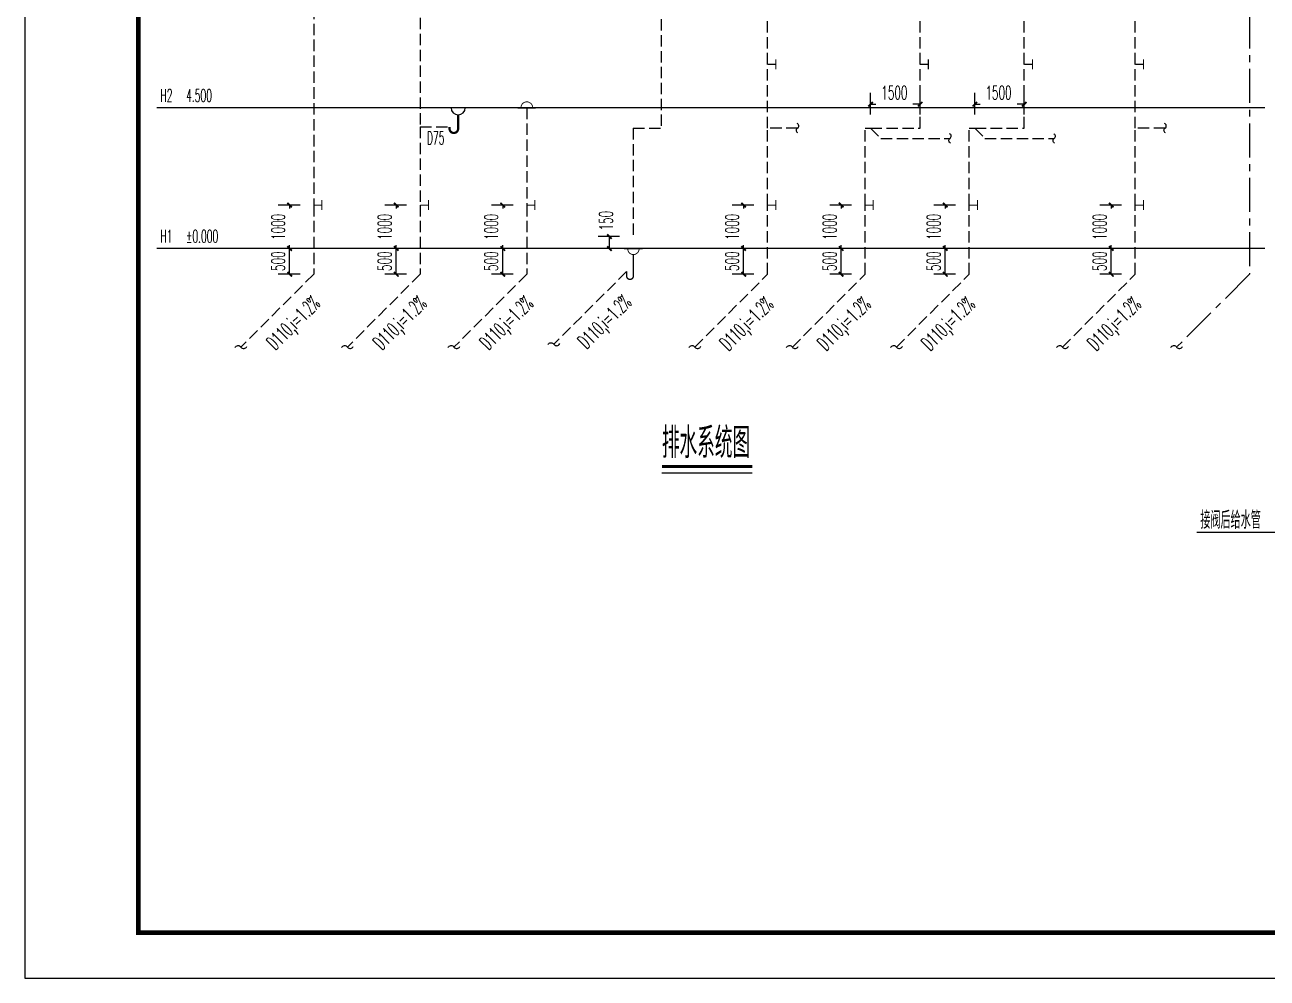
# Model space of a CAD drawing. Extents: x -1254782 to -617813, y -619975 to -323764.
# Drawn here: x -1018456 to -1004768, y -395614 to -385114 of the extents above; entities that cross this region are included whole.
import ezdxf

# ---------------------------------------------------------------- set-up
doc = ezdxf.new("R2010")
doc.units = 0
doc.header["$LTSCALE"] = 1000
doc.header["$MEASUREMENT"] = 0
doc.linetypes.add('CENTER', pattern=[2, 1.25, -0.25, 0.25, -0.25])
doc.linetypes.add('DASH', pattern=[0.35, 0.25, -0.1])
for name, color, linetype in [('2', 2, 'Continuous'), ('9', 9, 'Continuous'), ('DIM_SYMB', 3, 'Continuous'), ('EQUIP_污水', 7, 'Continuous'), ('PIPE-污水', 5, 'DASH'), ('PIPE-雨水', 222, 'DASH'), ('PUB_TITLE', 4, 'Continuous'), ('S', 2, 'Continuous'), ('STAIR', 2, 'Continuous'), ('TWT_DIM', 3, 'Continuous'), ('TWT_LEAD', 3, 'Continuous'), ('TWT_SYMB', 3, 'Continuous'), ('TWT_TEXT', 7, 'Continuous')]:
    doc.layers.add(name, color=color, linetype=linetype)
doc.styles.add('_TCH_DIM', font='SIMPLEX.shx', dxfattribs={"width": 0.8, "bigfont": 'GBCBIG.shx'})
doc.styles.add('_TCH_DIM_T3', font='SIMPLEX.shx', dxfattribs={"width": 0.564706, "bigfont": 'GBCBIG.shx'})
doc.styles.add('HZ', font='txt', dxfattribs={"width": 0.8, "bigfont": 'hztxt'})
doc.styles.add('天正', font='SIMPLEX.shx', dxfattribs={"width": 0.7, "bigfont": 'HZTXT.shx'})
doc.dimstyles.new('_TWT_ARCH&&50', dxfattribs={"dimtxt": 148.75, "dimasz": 50, "dimexe": 125, "dimexo": 150, "dimgap": 63.125, "dimtad": 1, "dimdec": 0, "dimzin": 0, "dimdsep": 46, "dimtxsty": '_TCH_DIM_T3', "dimblk": 'ARCHTICK', "dimcen": 0.09, "dimclrt": 7, "dimazin": 2, "dimtfac": 1, "dimtdec": 0, "dimtix": 1, "dimtmove": 2, "dimatfit": 3, "dimfxl": 1, "dimtolj": 1, "dimtzin": 0, "dimarcsym": 0})

# ---------------------------------------------------------------- blocks, each defined once
blk = doc.blocks.new('$TWTSYS$00000247')
at = {"elevation": 0}
blk.add_lwpolyline([(7, -101, -0.575183), (0, 0, 0.604745), (-11, 101, 16.924828)], format="xyb", dxfattribs=at)
blk = doc.blocks.new('A$C6B0418ED')
blk.add_line((173, 87), (0, 87))
blk.add_arc((87, 87), 86.7, 180, 0)
blk = doc.blocks.new('_ArchTick')
at = {"color": 0, "linetype": 'ByBlock', "const_width": 0.4}
blk.add_lwpolyline([(-0.5, -0.5), (0.5, 0.5)], dxfattribs=at)
blk = doc.blocks.new('*D157')
at = {"layer": 'Defpoints', "color": 0, "transparency": 16777216}
for p in [(-1008591, -385988), (-1009137, -386252), (-1008591, -386252)]:
    blk.add_point(p, dxfattribs=at)
at = {"layer": 'TWT_DIM', "color": 0, "lineweight": -2, "transparency": 16777216}
for p, q in [((-1009137, -386102), (-1009137, -385863)), ((-1009137, -385988), (-1009078, -385988)), ((-1008591, -385988), (-1008672, -385988)), ((-1008591, -386102), (-1008591, -385863))]:
    blk.add_line(p, q, dxfattribs=at)
at = {"layer": 'TWT_DIM', "color": 0, "lineweight": -2, "transparency": 16777216, "xscale": 50, "yscale": 50, "zscale": 50, "rotation": 180}
blk.add_blockref('_ArchTick', (-1009137, -385988), dxfattribs=at)
at = {"layer": 'TWT_DIM', "color": 0, "lineweight": -2, "transparency": 16777216, "xscale": 50, "yscale": 50, "zscale": 50}
blk.add_blockref('_ArchTick', (-1008591, -385988), dxfattribs=at)
at = {"layer": 'TWT_DIM', "color": 7, "transparency": 16777216, "insert": (-1008875, -385861), "char_height": 148.8, "attachment_point": 5, "style": '_TCH_DIM_T3'}
blk.add_mtext('\\A1;1500', dxfattribs=at)
blk = doc.blocks.new('*D159')
at = {"layer": 'Defpoints', "color": 0, "transparency": 16777216}
for p in [(-1009462, -387577), (-1009198, -387577), (-1009198, -387861)]:
    blk.add_point(p, dxfattribs=at)
at = {"layer": 'TWT_DIM', "color": 0, "lineweight": -2, "transparency": 16777216}
for p, q in [((-1009348, -387577), (-1009587, -387577)), ((-1009462, -387861), (-1009462, -387577)), ((-1009348, -387861), (-1009587, -387861))]:
    blk.add_line(p, q, dxfattribs=at)
at = {"layer": 'TWT_DIM', "color": 0, "lineweight": -2, "transparency": 16777216, "xscale": 50, "yscale": 50, "zscale": 50}
for p, rotation in [((-1009462, -387577), 90), ((-1009462, -387861), 270)]:
    blk.add_blockref('_ArchTick', p, dxfattribs=dict(at, rotation=rotation))
at = {"layer": 'TWT_DIM', "color": 7, "transparency": 16777216, "insert": (-1009589, -387717), "char_height": 148.8, "attachment_point": 5, "rotation": 90, "style": '_TCH_DIM_T3'}
blk.add_mtext('\\A1;500', dxfattribs=at)
blk = doc.blocks.new('*D160')
at = {"layer": 'Defpoints', "color": 0, "transparency": 16777216}
for p in [(-1009462, -387099), (-1009198, -387099), (-1009198, -387577)]:
    blk.add_point(p, dxfattribs=at)
at = {"layer": 'TWT_DIM', "color": 0, "lineweight": -2, "transparency": 16777216}
for p, q in [((-1009348, -387099), (-1009587, -387099)), ((-1009462, -387099), (-1009462, -387136)), ((-1009348, -387577), (-1009587, -387577)), ((-1009462, -387577), (-1009462, -387542))]:
    blk.add_line(p, q, dxfattribs=at)
at = {"layer": 'TWT_DIM', "color": 0, "lineweight": -2, "transparency": 16777216, "xscale": 50, "yscale": 50, "zscale": 50}
for p, rotation in [((-1009462, -387099), 90), ((-1009462, -387577), 270)]:
    blk.add_blockref('_ArchTick', p, dxfattribs=dict(at, rotation=rotation))
at = {"layer": 'TWT_DIM', "color": 7, "transparency": 16777216, "insert": (-1009589, -387339), "char_height": 148.8, "attachment_point": 5, "rotation": 90, "style": '_TCH_DIM_T3'}
blk.add_mtext('\\A1;1000', dxfattribs=at)
blk = doc.blocks.new('*D161')
at = {"layer": 'Defpoints', "color": 0, "transparency": 16777216}
for p in [(-1007444, -385988), (-1007989, -386252), (-1007444, -386252)]:
    blk.add_point(p, dxfattribs=at)
at = {"layer": 'TWT_DIM', "color": 0, "lineweight": -2, "transparency": 16777216}
for p, q in [((-1007989, -386102), (-1007989, -385863)), ((-1007989, -385988), (-1007931, -385988)), ((-1007444, -385988), (-1007524, -385988)), ((-1007444, -386102), (-1007444, -385863))]:
    blk.add_line(p, q, dxfattribs=at)
at = {"layer": 'TWT_DIM', "color": 0, "lineweight": -2, "transparency": 16777216, "xscale": 50, "yscale": 50, "zscale": 50, "rotation": 180}
blk.add_blockref('_ArchTick', (-1007989, -385988), dxfattribs=at)
at = {"layer": 'TWT_DIM', "color": 0, "lineweight": -2, "transparency": 16777216, "xscale": 50, "yscale": 50, "zscale": 50}
blk.add_blockref('_ArchTick', (-1007444, -385988), dxfattribs=at)
at = {"layer": 'TWT_DIM', "color": 7, "transparency": 16777216, "insert": (-1007728, -385861), "char_height": 148.8, "attachment_point": 5, "style": '_TCH_DIM_T3'}
blk.add_mtext('\\A1;1500', dxfattribs=at)
blk = doc.blocks.new('*D162')
at = {"layer": 'Defpoints', "color": 0, "transparency": 16777216}
for p in [(-1008315, -387577), (-1008050, -387577), (-1008050, -387861)]:
    blk.add_point(p, dxfattribs=at)
at = {"layer": 'TWT_DIM', "color": 0, "lineweight": -2, "transparency": 16777216}
for p, q in [((-1008200, -387577), (-1008440, -387577)), ((-1008315, -387861), (-1008315, -387577)), ((-1008200, -387861), (-1008440, -387861))]:
    blk.add_line(p, q, dxfattribs=at)
at = {"layer": 'TWT_DIM', "color": 0, "lineweight": -2, "transparency": 16777216, "xscale": 50, "yscale": 50, "zscale": 50}
for p, rotation in [((-1008315, -387577), 90), ((-1008315, -387861), 270)]:
    blk.add_blockref('_ArchTick', p, dxfattribs=dict(at, rotation=rotation))
at = {"layer": 'TWT_DIM', "color": 7, "transparency": 16777216, "insert": (-1008442, -387717), "char_height": 148.8, "attachment_point": 5, "rotation": 90, "style": '_TCH_DIM_T3'}
blk.add_mtext('\\A1;500', dxfattribs=at)
blk = doc.blocks.new('*D163')
at = {"layer": 'Defpoints', "color": 0, "transparency": 16777216}
for p in [(-1008315, -387099), (-1008050, -387099), (-1008050, -387577)]:
    blk.add_point(p, dxfattribs=at)
at = {"layer": 'TWT_DIM', "color": 0, "lineweight": -2, "transparency": 16777216}
for p, q in [((-1008200, -387099), (-1008440, -387099)), ((-1008315, -387099), (-1008315, -387136)), ((-1008200, -387577), (-1008440, -387577)), ((-1008315, -387577), (-1008315, -387542))]:
    blk.add_line(p, q, dxfattribs=at)
at = {"layer": 'TWT_DIM', "color": 0, "lineweight": -2, "transparency": 16777216, "xscale": 50, "yscale": 50, "zscale": 50}
for p, rotation in [((-1008315, -387099), 90), ((-1008315, -387577), 270)]:
    blk.add_blockref('_ArchTick', p, dxfattribs=dict(at, rotation=rotation))
at = {"layer": 'TWT_DIM', "color": 7, "transparency": 16777216, "insert": (-1008442, -387339), "char_height": 148.8, "attachment_point": 5, "rotation": 90, "style": '_TCH_DIM_T3'}
blk.add_mtext('\\A1;1000', dxfattribs=at)
blk = doc.blocks.new('*D165')
at = {"layer": 'Defpoints', "color": 0, "transparency": 16777216}
for p in [(-1013190, -387577), (-1012926, -387577), (-1012926, -387861)]:
    blk.add_point(p, dxfattribs=at)
at = {"layer": 'TWT_DIM', "color": 0, "lineweight": -2, "transparency": 16777216}
for p, q in [((-1013076, -387577), (-1013315, -387577)), ((-1013190, -387861), (-1013190, -387577)), ((-1013076, -387861), (-1013315, -387861))]:
    blk.add_line(p, q, dxfattribs=at)
at = {"layer": 'TWT_DIM', "color": 0, "lineweight": -2, "transparency": 16777216, "xscale": 50, "yscale": 50, "zscale": 50}
for p, rotation in [((-1013190, -387577), 90), ((-1013190, -387861), 270)]:
    blk.add_blockref('_ArchTick', p, dxfattribs=dict(at, rotation=rotation))
at = {"layer": 'TWT_DIM', "color": 7, "transparency": 16777216, "insert": (-1013317, -387717), "char_height": 148.8, "attachment_point": 5, "rotation": 90, "style": '_TCH_DIM_T3'}
blk.add_mtext('\\A1;500', dxfattribs=at)
blk = doc.blocks.new('*D166')
at = {"layer": 'Defpoints', "color": 0, "transparency": 16777216}
for p in [(-1013190, -387099), (-1012926, -387099), (-1012926, -387577)]:
    blk.add_point(p, dxfattribs=at)
at = {"layer": 'TWT_DIM', "color": 0, "lineweight": -2, "transparency": 16777216}
for p, q in [((-1013076, -387099), (-1013315, -387099)), ((-1013190, -387099), (-1013190, -387136)), ((-1013076, -387577), (-1013315, -387577)), ((-1013190, -387577), (-1013190, -387542))]:
    blk.add_line(p, q, dxfattribs=at)
at = {"layer": 'TWT_DIM', "color": 0, "lineweight": -2, "transparency": 16777216, "xscale": 50, "yscale": 50, "zscale": 50}
for p, rotation in [((-1013190, -387099), 90), ((-1013190, -387577), 270)]:
    blk.add_blockref('_ArchTick', p, dxfattribs=dict(at, rotation=rotation))
at = {"layer": 'TWT_DIM', "color": 7, "transparency": 16777216, "insert": (-1013317, -387339), "char_height": 148.8, "attachment_point": 5, "rotation": 90, "style": '_TCH_DIM_T3'}
blk.add_mtext('\\A1;1000', dxfattribs=at)
blk = doc.blocks.new('*D169')
at = {"layer": 'Defpoints', "color": 0, "transparency": 16777216}
for p in [(-1014364, -387577), (-1014100, -387577), (-1014100, -387861)]:
    blk.add_point(p, dxfattribs=at)
at = {"layer": 'TWT_DIM', "color": 0, "lineweight": -2, "transparency": 16777216}
for p, q in [((-1014250, -387577), (-1014489, -387577)), ((-1014364, -387861), (-1014364, -387577)), ((-1014250, -387861), (-1014489, -387861))]:
    blk.add_line(p, q, dxfattribs=at)
at = {"layer": 'TWT_DIM', "color": 0, "lineweight": -2, "transparency": 16777216, "xscale": 50, "yscale": 50, "zscale": 50}
for p, rotation in [((-1014364, -387577), 90), ((-1014364, -387861), 270)]:
    blk.add_blockref('_ArchTick', p, dxfattribs=dict(at, rotation=rotation))
at = {"layer": 'TWT_DIM', "color": 7, "transparency": 16777216, "insert": (-1014491, -387717), "char_height": 148.8, "attachment_point": 5, "rotation": 90, "style": '_TCH_DIM_T3'}
blk.add_mtext('\\A1;500', dxfattribs=at)
blk = doc.blocks.new('*D170')
at = {"layer": 'Defpoints', "color": 0, "transparency": 16777216}
for p in [(-1014364, -387099), (-1014100, -387099), (-1014100, -387577)]:
    blk.add_point(p, dxfattribs=at)
at = {"layer": 'TWT_DIM', "color": 0, "lineweight": -2, "transparency": 16777216}
for p, q in [((-1014250, -387099), (-1014489, -387099)), ((-1014364, -387099), (-1014364, -387136)), ((-1014250, -387577), (-1014489, -387577)), ((-1014364, -387577), (-1014364, -387542))]:
    blk.add_line(p, q, dxfattribs=at)
at = {"layer": 'TWT_DIM', "color": 0, "lineweight": -2, "transparency": 16777216, "xscale": 50, "yscale": 50, "zscale": 50}
for p, rotation in [((-1014364, -387099), 90), ((-1014364, -387577), 270)]:
    blk.add_blockref('_ArchTick', p, dxfattribs=dict(at, rotation=rotation))
at = {"layer": 'TWT_DIM', "color": 7, "transparency": 16777216, "insert": (-1014491, -387339), "char_height": 148.8, "attachment_point": 5, "rotation": 90, "style": '_TCH_DIM_T3'}
blk.add_mtext('\\A1;1000', dxfattribs=at)
blk = doc.blocks.new('*D173')
at = {"layer": 'Defpoints', "color": 0, "transparency": 16777216}
for p in [(-1006486, -387577), (-1006221, -387577), (-1006221, -387861)]:
    blk.add_point(p, dxfattribs=at)
at = {"layer": 'TWT_DIM', "color": 0, "lineweight": -2, "transparency": 16777216}
for p, q in [((-1006371, -387577), (-1006611, -387577)), ((-1006486, -387861), (-1006486, -387577)), ((-1006371, -387861), (-1006611, -387861))]:
    blk.add_line(p, q, dxfattribs=at)
at = {"layer": 'TWT_DIM', "color": 0, "lineweight": -2, "transparency": 16777216, "xscale": 50, "yscale": 50, "zscale": 50}
for p, rotation in [((-1006486, -387577), 90), ((-1006486, -387861), 270)]:
    blk.add_blockref('_ArchTick', p, dxfattribs=dict(at, rotation=rotation))
at = {"layer": 'TWT_DIM', "color": 7, "transparency": 16777216, "insert": (-1006613, -387717), "char_height": 148.8, "attachment_point": 5, "rotation": 90, "style": '_TCH_DIM_T3'}
blk.add_mtext('\\A1;500', dxfattribs=at)
blk = doc.blocks.new('*D174')
at = {"layer": 'Defpoints', "color": 0, "transparency": 16777216}
for p in [(-1006486, -387099), (-1006221, -387099), (-1006221, -387577)]:
    blk.add_point(p, dxfattribs=at)
at = {"layer": 'TWT_DIM', "color": 0, "lineweight": -2, "transparency": 16777216}
for p, q in [((-1006371, -387099), (-1006611, -387099)), ((-1006486, -387099), (-1006486, -387136)), ((-1006371, -387577), (-1006611, -387577)), ((-1006486, -387577), (-1006486, -387542))]:
    blk.add_line(p, q, dxfattribs=at)
at = {"layer": 'TWT_DIM', "color": 0, "lineweight": -2, "transparency": 16777216, "xscale": 50, "yscale": 50, "zscale": 50}
for p, rotation in [((-1006486, -387099), 90), ((-1006486, -387577), 270)]:
    blk.add_blockref('_ArchTick', p, dxfattribs=dict(at, rotation=rotation))
at = {"layer": 'TWT_DIM', "color": 7, "transparency": 16777216, "insert": (-1006613, -387339), "char_height": 148.8, "attachment_point": 5, "rotation": 90, "style": '_TCH_DIM_T3'}
blk.add_mtext('\\A1;1000', dxfattribs=at)
blk = doc.blocks.new('*D175')
at = {"layer": 'Defpoints', "color": 0, "transparency": 16777216}
for p in [(-1010536, -387577), (-1010272, -387577), (-1010272, -387861)]:
    blk.add_point(p, dxfattribs=at)
at = {"layer": 'TWT_DIM', "color": 0, "lineweight": -2, "transparency": 16777216}
for p, q in [((-1010422, -387577), (-1010661, -387577)), ((-1010536, -387861), (-1010536, -387577)), ((-1010422, -387861), (-1010661, -387861))]:
    blk.add_line(p, q, dxfattribs=at)
at = {"layer": 'TWT_DIM', "color": 0, "lineweight": -2, "transparency": 16777216, "xscale": 50, "yscale": 50, "zscale": 50}
for p, rotation in [((-1010536, -387577), 90), ((-1010536, -387861), 270)]:
    blk.add_blockref('_ArchTick', p, dxfattribs=dict(at, rotation=rotation))
at = {"layer": 'TWT_DIM', "color": 7, "transparency": 16777216, "insert": (-1010663, -387717), "char_height": 148.8, "attachment_point": 5, "rotation": 90, "style": '_TCH_DIM_T3'}
blk.add_mtext('\\A1;500', dxfattribs=at)
blk = doc.blocks.new('*D176')
at = {"layer": 'Defpoints', "color": 0, "transparency": 16777216}
for p in [(-1010536, -387099), (-1010272, -387099), (-1010272, -387577)]:
    blk.add_point(p, dxfattribs=at)
at = {"layer": 'TWT_DIM', "color": 0, "lineweight": -2, "transparency": 16777216}
for p, q in [((-1010422, -387099), (-1010661, -387099)), ((-1010536, -387099), (-1010536, -387136)), ((-1010422, -387577), (-1010661, -387577)), ((-1010536, -387577), (-1010536, -387542))]:
    blk.add_line(p, q, dxfattribs=at)
at = {"layer": 'TWT_DIM', "color": 0, "lineweight": -2, "transparency": 16777216, "xscale": 50, "yscale": 50, "zscale": 50}
for p, rotation in [((-1010536, -387099), 90), ((-1010536, -387577), 270)]:
    blk.add_blockref('_ArchTick', p, dxfattribs=dict(at, rotation=rotation))
at = {"layer": 'TWT_DIM', "color": 7, "transparency": 16777216, "insert": (-1010663, -387339), "char_height": 148.8, "attachment_point": 5, "rotation": 90, "style": '_TCH_DIM_T3'}
blk.add_mtext('\\A1;1000', dxfattribs=at)
blk = doc.blocks.new('*D179')
at = {"layer": 'Defpoints', "color": 0, "transparency": 16777216}
for p in [(-1012015, -387446), (-1011752, -387446), (-1011752, -387577)]:
    blk.add_point(p, dxfattribs=at)
at = {"layer": 'TWT_DIM', "color": 0, "lineweight": -2, "transparency": 16777216}
for p, q in [((-1011902, -387446), (-1012140, -387446)), ((-1012015, -387577), (-1012015, -387446)), ((-1011902, -387577), (-1012140, -387577))]:
    blk.add_line(p, q, dxfattribs=at)
at = {"layer": 'TWT_DIM', "color": 0, "lineweight": -2, "transparency": 16777216, "xscale": 50, "yscale": 50, "zscale": 50}
for p, rotation in [((-1012015, -387446), 90), ((-1012015, -387577), 270)]:
    blk.add_blockref('_ArchTick', p, dxfattribs=dict(at, rotation=rotation))
at = {"layer": 'TWT_DIM', "color": 7, "transparency": 16777216, "insert": (-1012052, -387271), "char_height": 148.8, "attachment_point": 5, "rotation": 90, "style": '_TCH_DIM_T3'}
blk.add_mtext('\\A1;150', dxfattribs=at)
blk = doc.blocks.new('*D180')
at = {"layer": 'Defpoints', "color": 0, "transparency": 16777216}
for p in [(-1015538, -387577), (-1015273, -387577), (-1015273, -387861)]:
    blk.add_point(p, dxfattribs=at)
at = {"layer": 'TWT_DIM', "color": 0, "lineweight": -2, "transparency": 16777216}
for p, q in [((-1015423, -387577), (-1015663, -387577)), ((-1015538, -387861), (-1015538, -387577)), ((-1015423, -387861), (-1015663, -387861))]:
    blk.add_line(p, q, dxfattribs=at)
at = {"layer": 'TWT_DIM', "color": 0, "lineweight": -2, "transparency": 16777216, "xscale": 50, "yscale": 50, "zscale": 50}
for p, rotation in [((-1015538, -387577), 90), ((-1015538, -387861), 270)]:
    blk.add_blockref('_ArchTick', p, dxfattribs=dict(at, rotation=rotation))
at = {"layer": 'TWT_DIM', "color": 7, "transparency": 16777216, "insert": (-1015665, -387717), "char_height": 148.8, "attachment_point": 5, "rotation": 90, "style": '_TCH_DIM_T3'}
blk.add_mtext('\\A1;500', dxfattribs=at)
blk = doc.blocks.new('*D181')
at = {"layer": 'Defpoints', "color": 0, "transparency": 16777216}
for p in [(-1015538, -387099), (-1015273, -387099), (-1015273, -387577)]:
    blk.add_point(p, dxfattribs=at)
at = {"layer": 'TWT_DIM', "color": 0, "lineweight": -2, "transparency": 16777216}
for p, q in [((-1015423, -387099), (-1015663, -387099)), ((-1015538, -387099), (-1015538, -387136)), ((-1015423, -387577), (-1015663, -387577)), ((-1015538, -387577), (-1015538, -387542))]:
    blk.add_line(p, q, dxfattribs=at)
at = {"layer": 'TWT_DIM', "color": 0, "lineweight": -2, "transparency": 16777216, "xscale": 50, "yscale": 50, "zscale": 50}
for p, rotation in [((-1015538, -387099), 90), ((-1015538, -387577), 270)]:
    blk.add_blockref('_ArchTick', p, dxfattribs=dict(at, rotation=rotation))
at = {"layer": 'TWT_DIM', "color": 7, "transparency": 16777216, "insert": (-1015665, -387339), "char_height": 148.8, "attachment_point": 5, "rotation": 90, "style": '_TCH_DIM_T3'}
blk.add_mtext('\\A1;1000', dxfattribs=at)
blk = doc.blocks.new('$ATTACHMENT$00000073')
at = {"const_width": 20}
for points in [[(0, 0), (150, 0)], [(150, 90), (150, -90)]]:
    blk.add_lwpolyline(points, dxfattribs=at)
blk = doc.blocks.new('$ATTACHMENT$00000332')
blk.add_line((53, 506), (-347, 506))
for points, const_width in [([(-25, 506, -1.067664), (-275, 506)], 20), ([(-150, 135), (-150, -100, 1), (0, -100), (0, 0)], 30)]:
    blk.add_lwpolyline(points, format="xyb", dxfattribs=dict(const_width=const_width))
at = {"const_width": 30}
blk.add_lwpolyline([(-150, 135), (-150, 373)], dxfattribs=at)
at = {"style": 'HZ', "flags": 1}
for tag in ['UNIT', 'SPEC', 'WHAT']:
    blk.add_attdef(tag, (-150, 373), '', height=0.001, dxfattribs=at)
blk = doc.blocks.new('$ATTACHMENT$00000217')
blk.add_line((-150, 0), (150, 0))
at = {"const_width": 15}
blk.add_lwpolyline([(-99, 0, -1), (101, 0)], format="xyb", dxfattribs=at)

msp = doc.modelspace()

# ---------------------------------------------------------------- linework, layer by layer
at = {"layer": '2', "linetype": 'CENTER', "ltscale": 0.3}
msp.add_lwpolyline([(-1004963.2, -377798.8), (-1004963.2, -387861.3), (-1005764.9, -388663)], dxfattribs=at)
at = {"layer": '9'}
for points in [[(-1004792, -386027.1), (-1017003.3, -386027.1)], [(-1004792, -387577.1), (-1017003.3, -387577.1)]]:
    msp.add_lwpolyline(points, dxfattribs=at)
at = {"layer": 'DIM_SYMB', "const_width": 35}
msp.add_lwpolyline([(-1011436.7, -389979.1), (-1010440.4, -389979.1)], dxfattribs=at)
at = {"layer": 'DIM_SYMB'}
msp.add_lwpolyline([(-1011436.7, -390049.1), (-1010440.4, -390049.1)], dxfattribs=at)
at = {"layer": 'PIPE-污水', "linetype": 'DASH', "ltscale": 0.5}
for p, q in [((-1010271.5, -385548.8), (-1010271.5, -384702.1)), ((-1008591.2, -385548.8), (-1008591.2, -384702.1)), ((-1007443.6, -385548.8), (-1007443.6, -384702.1)), ((-1006221.2, -385548.8), (-1006221.2, -384702.1)), ((-1010271.5, -386252.1), (-1010271.5, -385548.8)), ((-1008591.2, -386252.1), (-1008591.2, -385548.8)), ((-1007443.6, -386252.1), (-1007443.6, -385548.8)), ((-1006221.2, -386252.1), (-1006221.2, -385548.8)), ((-1010271.5, -387098.8), (-1010271.5, -386252.1)), ((-1009942, -386252.1), (-1010271.5, -386252.1)), ((-1009197.7, -387098.8), (-1009197.7, -386252.1)), ((-1009197.7, -386252.1), (-1009136.9, -386252.1)), ((-1009136.9, -386252.1), (-1009024.9, -386364.2)), ((-1009136.9, -386252.1), (-1008591.2, -386252.1)), ((-1008050.1, -387098.8), (-1008050.1, -386252.1)), ((-1008050.1, -386252.1), (-1007989.3, -386252.1)), ((-1007989.3, -386252.1), (-1007877.2, -386364.2)), ((-1007989.3, -386252.1), (-1007443.6, -386252.1)), ((-1006221.2, -387098.8), (-1006221.2, -386252.1)), ((-1005891.6, -386252.1), (-1006221.2, -386252.1)), ((-1009024.9, -386364.2), (-1008261.7, -386364.2)), ((-1007877.2, -386364.2), (-1007114, -386364.2)), ((-1010271.5, -387861.3), (-1010271.5, -387098.8)), ((-1009197.7, -387861.3), (-1009197.7, -387098.8)), ((-1008050.1, -387861.3), (-1008050.1, -387098.8)), ((-1006221.2, -387861.3), (-1006221.2, -387098.8)), ((-1011073.2, -388663), (-1010271.5, -387861.3)), ((-1009999.4, -388663), (-1009197.7, -387861.3)), ((-1008851.8, -388663), (-1008050.1, -387861.3)), ((-1007022.9, -388663), (-1006221.2, -387861.3))]:
    msp.add_line(p, q, dxfattribs=at)
at = {"layer": 'PIPE-雨水', "linetype": 'DASH', "ltscale": 0.5}
for p, q in [((-1015273.3, -378277.1), (-1015273.3, -387098.8)), ((-1014099.5, -384687.6), (-1014099.5, -386237.6)), ((-1011445.4, -384702.1), (-1011445.4, -386252.1)), ((-1012925.7, -386027.1), (-1012925.7, -387098.8)), ((-1014099.5, -386237.6), (-1014099.5, -387098.8)), ((-1014099.5, -386237.6), (-1013776.5, -386237.6)), ((-1011751.9, -386252.1), (-1011751.9, -387445.8)), ((-1011751.9, -386252.1), (-1011445.4, -386252.1)), ((-1015273.3, -387098.8), (-1015273.3, -387861.3)), ((-1014099.5, -387098.8), (-1014099.5, -387861.3)), ((-1012925.7, -387098.8), (-1012925.7, -387861.3)), ((-1015273.3, -387861.3), (-1016075, -388663)), ((-1014099.5, -387861.3), (-1014901.2, -388663)), ((-1012925.7, -387861.3), (-1013727.4, -388663)), ((-1011825.5, -387830.3), (-1012627.2, -388632))]:
    msp.add_line(p, q, dxfattribs=at)
at = {"layer": 'PUB_TITLE'}
msp.add_lwpolyline([(-1018455.8, -395614.1), (-988755.8, -395614.1), (-988755.8, -374614.1), (-1018455.8, -374614.1)], close=True, dxfattribs=at)
at = {"layer": 'PUB_TITLE', "const_width": 50}
msp.add_lwpolyline([(-1017205.8, -395114.1), (-989255.8, -395114.1), (-989255.8, -375114.1), (-1017205.8, -375114.1)], close=True, dxfattribs=at)
at = {"layer": 'S', "const_width": 24.5}
msp.add_lwpolyline([(-1013681.8, -386105.1), (-1013681.8, -386257.6, -1), (-1013776.5, -386257.6), (-1013776.5, -386237.6)], format="xyb", dxfattribs=at)
at = {"layer": 'TWT_LEAD'}
for p, q in [((-1004814.6, -390704.5), (-1005542.8, -390704.5)), ((-1004474.8, -390704.5), (-1004814.6, -390704.5))]:
    msp.add_line(p, q, dxfattribs=at)
at = {"layer": 'TWT_SYMB'}
for points in [[(-1015296.8, -387995.5, 0, 0, 0), (-1015787.2, -388485.9, 40, 0, 0), (-1015893.3, -388592, 0, 0, 0)], [(-1014123, -387995.5, 0, 0, 0), (-1014613.4, -388485.9, 40, 0, 0), (-1014719.5, -388592, 0, 0, 0)], [(-1012949.2, -387995.5, 0, 0, 0), (-1013439.6, -388485.9, 40, 0, 0), (-1013545.6, -388592, 0, 0, 0)], [(-1011865.1, -387980.7, 0, 0, 0), (-1012359.7, -388475.3, 40, 0, 0), (-1012465.7, -388581.3, 0, 0, 0)], [(-1010300.5, -388000.9, 0, 0, 0), (-1010795.6, -388496, 40, 0, 0), (-1010901.7, -388602.1, 0, 0, 0)], [(-1009226.7, -388000.9, 0, 0, 0), (-1009721.8, -388496, 40, 0, 0), (-1009827.8, -388602.1, 0, 0, 0)], [(-1008079, -388000.9, 0, 0, 0), (-1008574.1, -388496, 40, 0, 0), (-1008680.2, -388602.1, 0, 0, 0)], [(-1006250.1, -388000.9, 0, 0, 0), (-1006745.2, -388496, 40, 0, 0), (-1006851.3, -388602.1, 0, 0, 0)]]:
    msp.add_lwpolyline(points, format="xyseb", dxfattribs=at)

# ---------------------------------------------------------------- block references
at = {"layer": 'EQUIP_污水'}
for name, p, xscale, yscale, zscale in [('$ATTACHMENT$00000073', (-1010271.5, -385548.8), 0.6, 0.6, 0.6), ('$ATTACHMENT$00000073', (-1008591.2, -385548.8), 0.6, 0.6, 0.6), ('$ATTACHMENT$00000073', (-1007443.6, -385548.8), 0.6, 0.6, 0.6), ('$ATTACHMENT$00000073', (-1006221.2, -385548.8), 0.6, 0.6, 0.6), ('$ATTACHMENT$00000217', (-1012925.7, -386027.1), 0.65, 0.65, 0.65), ('$ATTACHMENT$00000073', (-1015273.3, -387098.8), 0.6, 0.6, 0.6), ('$ATTACHMENT$00000073', (-1014099.5, -387098.8), 0.6, 0.6, 0.6), ('$ATTACHMENT$00000073', (-1012925.7, -387098.8), 0.6, 0.6, 0.6), ('$ATTACHMENT$00000073', (-1010271.5, -387098.8), 0.6, 0.6, 0.6), ('$ATTACHMENT$00000073', (-1009197.7, -387098.8), 0.6, 0.6, 0.6), ('$ATTACHMENT$00000073', (-1008050.1, -387098.8), 0.6, 0.6, 0.6), ('$ATTACHMENT$00000073', (-1006221.2, -387098.8), 0.6, 0.6, 0.6)]:
    msp.add_blockref(name, p, dxfattribs=dict(at, xscale=xscale, yscale=yscale, zscale=zscale))
at = {"layer": 'EQUIP_污水', "xscale": 0.5, "yscale": -0.5, "zscale": 0.5, "rotation": 180}
msp.add_blockref('$ATTACHMENT$00000332', (-1011825.5, -387830.3), dxfattribs=at)
at = {"layer": 'S', "xscale": 0.9000000000014551, "yscale": 0.9000000000014551, "zscale": 0.9000000000014551}
msp.add_blockref('A$C6B0418ED', (-1013759.8, -386105.1), dxfattribs=at)
at = {"layer": 'STAIR', "xscale": 0.5110560000175611, "yscale": 0.5110560000175611, "zscale": 0.5110560000175611}
for p in [(-1009942.1, -386252.1), (-1005891.8, -386252.1), (-1008261.8, -386364.2), (-1007114.2, -386364.2)]:
    msp.add_blockref('$TWTSYS$00000247', p, dxfattribs=at)
at = {"layer": 'STAIR', "xscale": 0.6388199999928476, "yscale": 0.6388199999928476, "zscale": 0.6388199999928476, "rotation": 270}
for p in [(-1016075, -388662.8, 0), (-1014901.2, -388662.8, 0), (-1013727.4, -388662.8, 0), (-1012627.1, -388631.9, 0), (-1011073.2, -388662.8, 0), (-1009999.4, -388662.8, 0), (-1008851.7, -388662.8, 0), (-1007022.8, -388662.8, 0), (-1005764.9, -388662.8, 0)]:
    msp.add_blockref('$TWTSYS$00000247', p, dxfattribs=at)

# ---------------------------------------------------------------- texts
at = {"layer": 'DIM_SYMB', "color": 7, "style": '_TCH_DIM', "width": 0.8}
msp.add_text('排水系统图', height=337.59, dxfattribs=at).set_placement((-1011436.7, -389886.7))
at = {"layer": 'TWT_LEAD', "color": 7, "style": '_TCH_DIM', "width": 0.8}
msp.add_text('接阀后给水管', height=192.91, dxfattribs=at).set_placement((-1005503.8, -390664.5))
at = {"layer": 'TWT_SYMB', "color": 7, "style": '天正', "width": 0.525}
for p in [(-1015695.5, -388705.3), (-1014521.7, -388705.3), (-1013347.8, -388705.3), (-1012265.8, -388692.5), (-1010701.5, -388713.1), (-1009627.7, -388713.1), (-1008480, -388713.1), (-1006651.1, -388713.1)]:
    msp.add_text('D110,i=1.2%', height=160, rotation=45, dxfattribs=at).set_placement(p)
at = {"layer": 'TWT_TEXT', "style": '天正', "width": 0.525}
for s, height, p in [('H2', 140.8, (-1016962, -385962.5)), ('4.500', 140, (-1016678.2, -385962.5)), ('D75', 140.8, (-1014025.5, -386431.1)), ('H1', 140.8, (-1016962, -387512.5)), ('%%p0.000', 140, (-1016678.2, -387512.5))]:
    msp.add_text(s, height=height, dxfattribs=at).set_placement(p)

# ---------------------------------------------------------------- dimensions: what is measured, and where the dimension line sits
at = {"layer": 'TWT_DIM'}
for base, p1, p2, angle, text, picture, middle in [((-1008591.2, -385987.6), (-1009136.9, -386252.1), (-1008591.2, -386252.1), 0, '1500', '*D157', (-1008875.2, -385860.6)), ((-1007443.6, -385987.6), (-1007989.3, -386252.1), (-1007443.6, -386252.1), 0, '1500', '*D161', (-1007727.5, -385860.6)), ((-1015537.8, -387098.8), (-1015273.3, -387577.1), (-1015273.3, -387098.8), 90, '1000', '*D181', (-1015664.8, -387338.8)), ((-1014364, -387098.8), (-1014099.5, -387577.1), (-1014099.5, -387098.8), 90, '1000', '*D170', (-1014491, -387338.8)), ((-1013190.2, -387098.8), (-1012925.7, -387577.1), (-1012925.7, -387098.8), 90, '1000', '*D166', (-1013317.2, -387338.8)), ((-1010536, -387098.8), (-1010271.5, -387577.1), (-1010271.5, -387098.8), 90, '1000', '*D176', (-1010663, -387338.8)), ((-1009462.2, -387098.8), (-1009197.7, -387577.1), (-1009197.7, -387098.8), 90, '1000', '*D160', (-1009589.2, -387338.8)), ((-1008314.6, -387098.8), (-1008050.1, -387577.1), (-1008050.1, -387098.8), 90, '1000', '*D163', (-1008441.6, -387338.8)), ((-1006485.7, -387098.8), (-1006221.2, -387577.1), (-1006221.2, -387098.8), 90, '1000', '*D174', (-1006612.7, -387338.8)), ((-1012015.4, -387445.8), (-1011751.9, -387577.1), (-1011751.9, -387445.8), 90, '150', '*D179', (-1012052.4, -387271.3)), ((-1015537.8, -387577.1), (-1015273.3, -387861.3), (-1015273.3, -387577.1), 90, '500', '*D180', (-1015664.8, -387716.8)), ((-1014364, -387577.1), (-1014099.5, -387861.3), (-1014099.5, -387577.1), 90, '500', '*D169', (-1014491, -387716.8)), ((-1013190.2, -387577.1), (-1012925.7, -387861.3), (-1012925.7, -387577.1), 90, '500', '*D165', (-1013317.2, -387716.8)), ((-1010536, -387577.1), (-1010271.5, -387861.3), (-1010271.5, -387577.1), 90, '500', '*D175', (-1010663, -387716.8)), ((-1009462.2, -387577.1), (-1009197.7, -387861.3), (-1009197.7, -387577.1), 90, '500', '*D159', (-1009589.2, -387716.8)), ((-1008314.6, -387577.1), (-1008050.1, -387861.3), (-1008050.1, -387577.1), 90, '500', '*D162', (-1008441.6, -387716.8)), ((-1006485.7, -387577.1), (-1006221.2, -387861.3), (-1006221.2, -387577.1), 90, '500', '*D173', (-1006612.7, -387716.8))]:
    dim = msp.add_linear_dim(base=base, p1=p1, p2=p2, angle=angle, text=text, dimstyle='_TWT_ARCH&&50', dxfattribs=at)
    dim.commit()
    dim.dimension.update_dxf_attribs({"geometry": picture, "text_midpoint": middle, "dimtype": 129})

doc.saveas('drawing.dxf')
